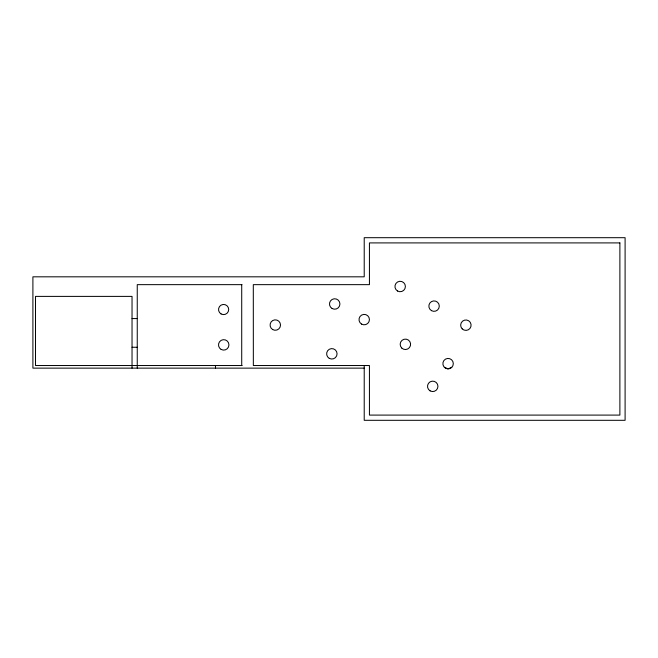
<?xml version="1.0" encoding="UTF-8"?>
<svg xmlns="http://www.w3.org/2000/svg" width="658" height="658" viewBox="0 0 658 658"><rect width="100%" height="100%" fill="white"/><g stroke="black" fill="none" stroke-linecap="round" stroke-linejoin="round"><path stroke-width="0.99" d="M451.783 367.337L448.09 368.867L444.405 367.337M242.004 284.651L137.251 284.651L137.251 368.135M132.036 318.562L137.251 318.562M132.036 347.26L137.251 347.26M242.128 365.527L35.507 365.527L35.507 296.388L132.036 296.388L132.036 368.135M364.219 368.135L32.9 368.135L32.9 276.821L364.219 276.821L364.219 237.694L625.1 237.694L625.1 420.306L364.219 420.306L364.219 365.527M215.446 365.527L215.52 368.135M241.716 284.651L241.716 365.527M619.885 242.909L369.434 242.909L369.434 284.651L253.305 284.651L253.346 365.527L369.434 365.527L369.434 415.091L619.885 415.091L619.885 242.909M221.072 313.932A5.091 5.091 0 0 0 228.704 309.523A5.091 5.091 0 0 0 221.072 305.123A5.091 5.091 0 0 0 221.072 313.932M272.692 329.576A5.215 5.215 0 0 0 280.514 325.06A5.215 5.215 0 0 0 272.692 320.536A5.215 5.215 0 0 0 272.692 329.576M221.113 349.406A5.215 5.215 0 0 0 228.943 344.882A5.215 5.215 0 0 0 221.113 340.367A5.215 5.215 0 0 0 221.113 349.406M329.247 358.339A5.215 5.215 0 0 0 337.069 353.823A5.215 5.215 0 0 0 329.247 349.299A5.215 5.215 0 0 0 329.247 358.339M332.093 308.503A5.215 5.215 0 0 0 339.923 303.988A5.215 5.215 0 0 0 332.093 299.464A5.215 5.215 0 0 0 332.093 308.503M361.612 324.114A5.215 5.215 0 0 0 369.434 319.599A5.215 5.215 0 0 0 361.612 315.083A5.215 5.215 0 0 0 361.612 324.114M397.564 291.025A5.215 5.215 0 0 0 405.394 286.501A5.215 5.215 0 0 0 397.564 281.986A5.215 5.215 0 0 0 397.564 291.025M401.701 348.008A5.215 5.215 0 0 0 410.428 345.672A5.215 5.215 0 0 0 404.045 339.281A5.215 5.215 0 0 0 401.701 348.008M431.467 310.642A5.215 5.215 0 0 0 439.289 306.118A5.215 5.215 0 0 0 431.467 301.603A5.215 5.215 0 0 0 431.467 310.642M445.482 368.167A5.215 5.215 0 0 0 453.313 363.652A5.215 5.215 0 0 0 445.482 359.128A5.215 5.215 0 0 0 445.482 368.167M430.118 390.868A5.215 5.215 0 0 0 437.94 386.353A5.215 5.215 0 0 0 430.118 381.837A5.215 5.215 0 0 0 430.118 390.868M462.196 328.868A5.215 5.215 0 0 0 470.922 326.533A5.215 5.215 0 0 0 464.532 320.142A5.215 5.215 0 0 0 462.196 328.868"/></g></svg>
